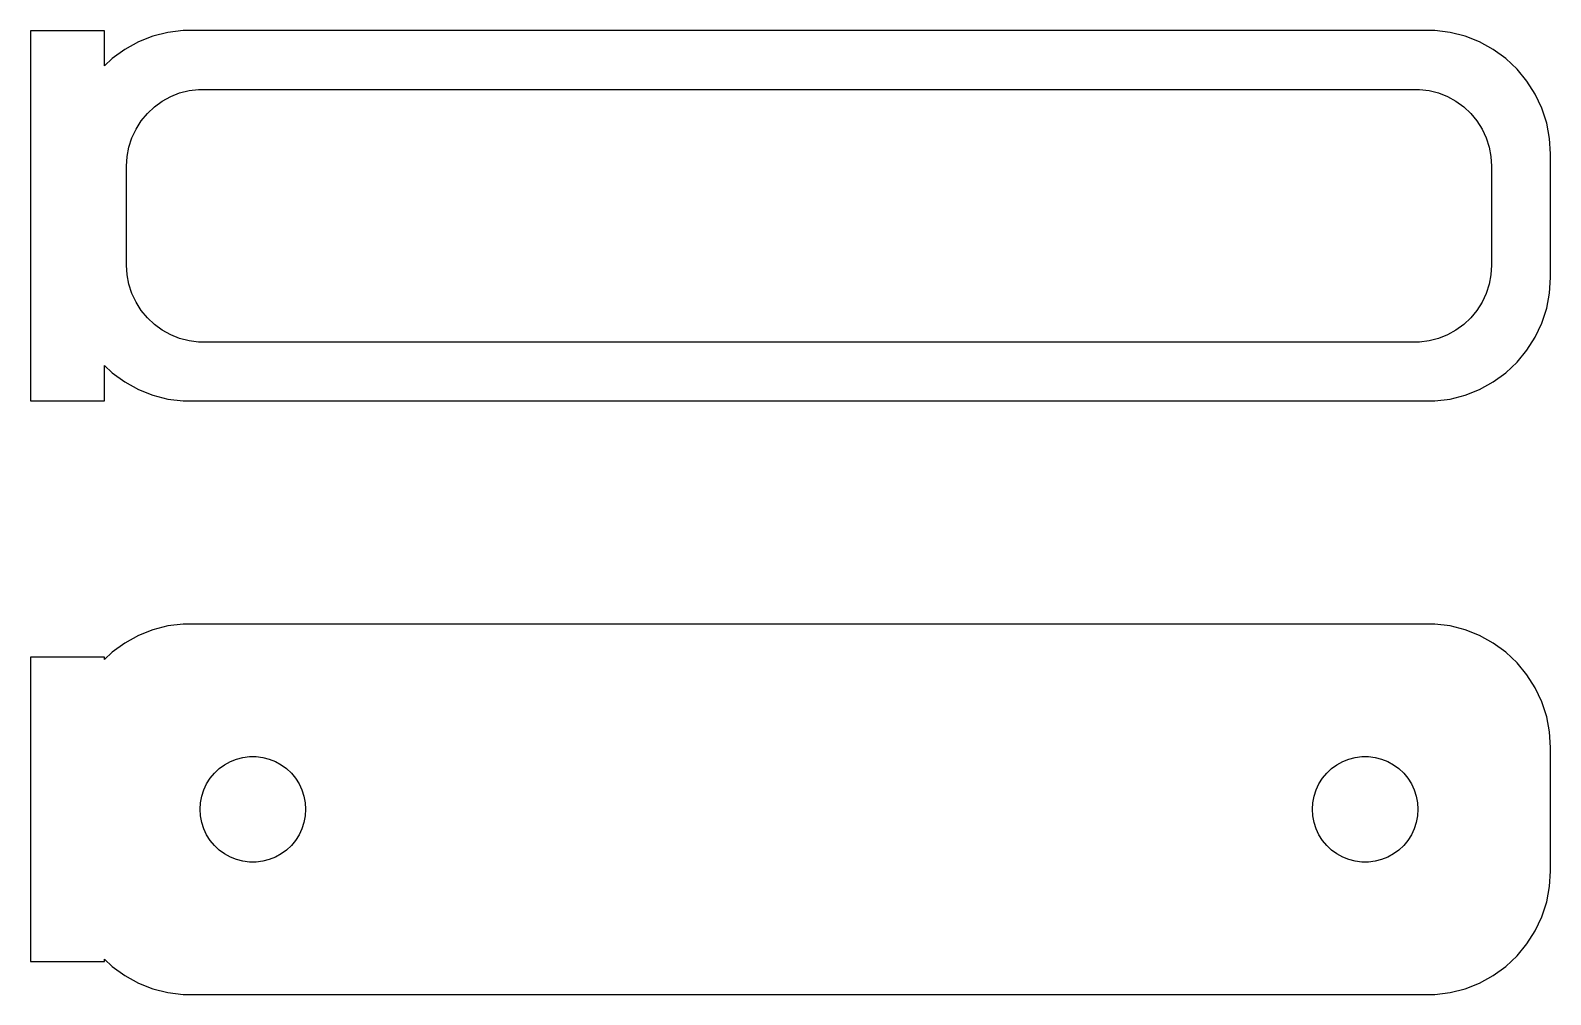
# Model space of a CAD drawing. Header units: metres. Extents: x -31.5 to 30, y 40.5 to 79.5.
import ezdxf

# ---------------------------------------------------------------- set-up
doc = ezdxf.new("R2010")
doc.units = ezdxf.units.M

msp = doc.modelspace()

# ---------------------------------------------------------------- linework, layer by layer
for p, q in [((-28.5, 79.4792), (-31.5, 79.4792)), ((-31.5, 79.4792), (-31.5, 64.5208)), ((-28.5, 78.0587), (-28.5, 79.4792)), ((-25.9369, 79.4114), (-26.5451, 79.2553)), ((-25.3139, 79.4901), (-25.9369, 79.4114)), ((25.3139, 79.4901), (-25.3139, 79.4901)), ((25.9369, 79.4114), (25.3139, 79.4901)), ((26.5451, 79.2553), (25.9369, 79.4114)), ((-27.6791, 78.7216), (-28.1871, 78.3526)), ((-27.1289, 79.0241), (-27.6791, 78.7216)), ((-26.5451, 79.2553), (-27.1289, 79.0241)), ((27.1289, 79.0241), (26.5451, 79.2553)), ((27.6791, 78.7216), (27.1289, 79.0241)), ((28.1871, 78.3526), (27.6791, 78.7216)), ((-28.1871, 78.3526), (-28.5, 78.0587)), ((28.6448, 77.9227), (28.1871, 78.3526)), ((29.0451, 77.4389), (28.6448, 77.9227)), ((-25.8254, 76.8167), (-25.4619, 76.9606)), ((-25.4619, 76.9606), (-25.0833, 77.0578)), ((-25.0833, 77.0578), (-24.6954, 77.1068)), ((-24.6954, 77.1068), (24.6954, 77.1068)), ((24.6954, 77.1068), (25.0833, 77.0578)), ((25.0833, 77.0578), (25.4619, 76.9606)), ((25.4619, 76.9606), (25.8254, 76.8167)), ((29.3815, 76.9088), (29.0451, 77.4389)), ((29.6489, 76.3406), (29.3815, 76.9088)), ((-26.7692, 76.1309), (-26.4842, 76.3985)), ((-26.4842, 76.3985), (-26.168, 76.6283)), ((-26.168, 76.6283), (-25.8254, 76.8167)), ((25.8254, 76.8167), (26.168, 76.6283)), ((26.168, 76.6283), (26.4842, 76.3985)), ((26.4842, 76.3985), (26.7692, 76.1309)), ((29.8429, 75.7434), (29.6489, 76.3406)), ((-27.2279, 75.4996), (-27.0184, 75.8297)), ((-27.0184, 75.8297), (-26.7692, 76.1309)), ((26.7692, 76.1309), (27.0184, 75.8297)), ((27.0184, 75.8297), (27.2279, 75.4996)), ((29.9606, 75.1267), (29.8429, 75.7434)), ((-27.5151, 74.7741), (-27.3943, 75.1459)), ((-27.3943, 75.1459), (-27.2279, 75.4996)), ((27.2279, 75.4996), (27.3943, 75.1459)), ((27.3943, 75.1459), (27.5151, 74.7741)), ((30, 74.5), (29.9606, 75.1267)), ((-27.5884, 74.3902), (-27.5151, 74.7741)), ((27.5151, 74.7741), (27.5884, 74.3902)), ((30, 69.5), (30, 74.5)), ((-27.6129, 74), (-27.5884, 74.3902)), ((-27.6129, 70), (-27.6129, 74)), ((27.5884, 74.3902), (27.6129, 74)), ((27.6129, 74), (27.6129, 70)), ((-27.5884, 69.6098), (-27.6129, 70)), ((-27.5151, 69.2259), (-27.5884, 69.6098)), ((27.5884, 69.6098), (27.5151, 69.2259)), ((27.6129, 70), (27.5884, 69.6098)), ((29.9606, 68.8733), (30, 69.5)), ((-27.3943, 68.8541), (-27.5151, 69.2259)), ((27.5151, 69.2259), (27.3943, 68.8541)), ((-27.2279, 68.5004), (-27.3943, 68.8541)), ((-27.0184, 68.1703), (-27.2279, 68.5004)), ((27.2279, 68.5004), (27.0184, 68.1703)), ((27.3943, 68.8541), (27.2279, 68.5004)), ((29.8429, 68.2566), (29.9606, 68.8733)), ((-26.7692, 67.8691), (-27.0184, 68.1703)), ((-26.4842, 67.6015), (-26.7692, 67.8691)), ((26.7692, 67.8691), (26.4842, 67.6015)), ((27.0184, 68.1703), (26.7692, 67.8691)), ((29.3815, 67.0912), (29.6489, 67.6594)), ((29.6489, 67.6594), (29.8429, 68.2566)), ((-26.168, 67.3717), (-26.4842, 67.6015)), ((-25.8254, 67.1833), (-26.168, 67.3717)), ((-25.4619, 67.0394), (-25.8254, 67.1833)), ((-25.0833, 66.9422), (-25.4619, 67.0394)), ((25.4619, 67.0394), (25.0833, 66.9422)), ((25.8254, 67.1833), (25.4619, 67.0394)), ((26.168, 67.3717), (25.8254, 67.1833)), ((26.4842, 67.6015), (26.168, 67.3717)), ((29.0451, 66.5611), (29.3815, 67.0912)), ((-24.6954, 66.8932), (-25.0833, 66.9422)), ((24.6954, 66.8932), (-24.6954, 66.8932)), ((25.0833, 66.9422), (24.6954, 66.8932)), ((28.6448, 66.0773), (29.0451, 66.5611)), ((-28.5, 64.5208), (-28.5, 65.9413)), ((-28.5, 65.9413), (-28.1871, 65.6474)), ((28.1871, 65.6474), (28.6448, 66.0773)), ((-28.1871, 65.6474), (-27.6791, 65.2784)), ((-27.6791, 65.2784), (-27.1289, 64.9759)), ((27.1289, 64.9759), (27.6791, 65.2784)), ((27.6791, 65.2784), (28.1871, 65.6474)), ((-27.1289, 64.9759), (-26.5451, 64.7447)), ((-26.5451, 64.7447), (-25.9369, 64.5886)), ((-25.9369, 64.5886), (-25.3139, 64.5099)), ((25.3139, 64.5099), (25.9369, 64.5886)), ((25.9369, 64.5886), (26.5451, 64.7447)), ((26.5451, 64.7447), (27.1289, 64.9759)), ((-31.5, 64.5208), (-28.5, 64.5208)), ((-25.3139, 64.5099), (25.3139, 64.5099)), ((-25.9369, 55.4114), (-26.5451, 55.2553)), ((-25.3139, 55.4901), (-25.9369, 55.4114)), ((25.3139, 55.4901), (-25.3139, 55.4901)), ((25.9369, 55.4114), (25.3139, 55.4901)), ((26.5451, 55.2553), (25.9369, 55.4114)), ((-27.1289, 55.0241), (-27.6791, 54.7216)), ((-26.5451, 55.2553), (-27.1289, 55.0241)), ((27.1289, 55.0241), (26.5451, 55.2553)), ((27.6791, 54.7216), (27.1289, 55.0241)), ((-28.5, 54.1526), (-31.5, 54.1526)), ((-31.5, 54.1526), (-31.5, 41.8474)), ((-28.1871, 54.3526), (-28.5, 54.0587)), ((-28.5, 54.0587), (-28.5, 54.1526)), ((-27.6791, 54.7216), (-28.1871, 54.3526)), ((28.1871, 54.3526), (27.6791, 54.7216)), ((28.6448, 53.9227), (28.1871, 54.3526)), ((29.0451, 53.4389), (28.6448, 53.9227)), ((29.3815, 52.9088), (29.0451, 53.4389)), ((29.6489, 52.3406), (29.3815, 52.9088)), ((29.8429, 51.7434), (29.6489, 52.3406)), ((29.9606, 51.1267), (29.8429, 51.7434)), ((30, 50.5), (29.9606, 51.1267)), ((30, 45.5), (30, 50.5)), ((-23.6441, 49.8029), (-23.4091, 49.9321)), ((-23.4091, 49.9321), (-23.1598, 50.0308)), ((-23.1598, 50.0308), (-22.9001, 50.0975)), ((-22.9001, 50.0975), (-22.6341, 50.1311)), ((-22.6341, 50.1311), (-22.3659, 50.1311)), ((-22.3659, 50.1311), (-22.0999, 50.0975)), ((-22.0999, 50.0975), (-21.8401, 50.0308)), ((-21.8401, 50.0308), (-21.5908, 49.9321)), ((-21.5908, 49.9321), (-21.3559, 49.8029)), ((21.3559, 49.8029), (21.5908, 49.9321)), ((21.5908, 49.9321), (21.8401, 50.0308)), ((21.8401, 50.0308), (22.0999, 50.0975)), ((22.0999, 50.0975), (22.3659, 50.1311)), ((22.3659, 50.1311), (22.6341, 50.1311)), ((22.6341, 50.1311), (22.9001, 50.0975)), ((22.9001, 50.0975), (23.1598, 50.0308)), ((23.1598, 50.0308), (23.4091, 49.9321)), ((23.4091, 49.9321), (23.6441, 49.8029)), ((-24.3712, 49.0287), (-24.2275, 49.2551)), ((-24.2275, 49.2551), (-24.0565, 49.4617)), ((-24.0565, 49.4617), (-23.8611, 49.6453)), ((-23.8611, 49.6453), (-23.6441, 49.8029)), ((-21.3559, 49.8029), (-21.1389, 49.6453)), ((-21.1389, 49.6453), (-20.9434, 49.4617)), ((-20.9434, 49.4617), (-20.7725, 49.2551)), ((-20.7725, 49.2551), (-20.6288, 49.0287)), ((20.6288, 49.0287), (20.7725, 49.2551)), ((20.7725, 49.2551), (20.9434, 49.4617)), ((20.9434, 49.4617), (21.1389, 49.6453)), ((21.1389, 49.6453), (21.3559, 49.8029)), ((23.6441, 49.8029), (23.8611, 49.6453)), ((23.8611, 49.6453), (24.0565, 49.4617)), ((24.0565, 49.4617), (24.2275, 49.2551)), ((24.2275, 49.2551), (24.3712, 49.0287)), ((-24.5682, 48.531), (-24.4853, 48.786)), ((-24.4853, 48.786), (-24.3712, 49.0287)), ((-20.6288, 49.0287), (-20.5146, 48.786)), ((-20.5146, 48.786), (-20.4318, 48.531)), ((20.4318, 48.531), (20.5146, 48.786)), ((20.5146, 48.786), (20.6288, 49.0287)), ((24.3712, 49.0287), (24.4853, 48.786)), ((24.4853, 48.786), (24.5682, 48.531)), ((-24.6353, 48), (-24.6185, 48.2676)), ((-24.6185, 47.7324), (-24.6353, 48)), ((-24.6185, 48.2676), (-24.5682, 48.531)), ((-20.4318, 48.531), (-20.3815, 48.2676)), ((-20.3815, 48.2676), (-20.3647, 48)), ((-20.3647, 48), (-20.3815, 47.7324)), ((20.3647, 48), (20.3815, 48.2676)), ((20.3815, 47.7324), (20.3647, 48)), ((20.3815, 48.2676), (20.4318, 48.531)), ((24.5682, 48.531), (24.6185, 48.2676)), ((24.6185, 48.2676), (24.6353, 48)), ((24.6353, 48), (24.6185, 47.7324)), ((-24.5682, 47.469), (-24.6185, 47.7324)), ((-24.4853, 47.214), (-24.5682, 47.469)), ((-20.4318, 47.469), (-20.5146, 47.214)), ((-20.3815, 47.7324), (-20.4318, 47.469)), ((20.4318, 47.469), (20.3815, 47.7324)), ((20.5146, 47.214), (20.4318, 47.469)), ((24.5682, 47.469), (24.4853, 47.214)), ((24.6185, 47.7324), (24.5682, 47.469)), ((-24.3712, 46.9713), (-24.4853, 47.214)), ((-24.2275, 46.7449), (-24.3712, 46.9713)), ((-24.0565, 46.5383), (-24.2275, 46.7449)), ((-20.7725, 46.7449), (-20.9434, 46.5383)), ((-20.6288, 46.9713), (-20.7725, 46.7449)), ((-20.5146, 47.214), (-20.6288, 46.9713)), ((20.6288, 46.9713), (20.5146, 47.214)), ((20.7725, 46.7449), (20.6288, 46.9713)), ((20.9434, 46.5383), (20.7725, 46.7449)), ((24.2275, 46.7449), (24.0565, 46.5383)), ((24.3712, 46.9713), (24.2275, 46.7449)), ((24.4853, 47.214), (24.3712, 46.9713)), ((-23.8611, 46.3547), (-24.0565, 46.5383)), ((-23.6441, 46.1971), (-23.8611, 46.3547)), ((-23.4091, 46.0679), (-23.6441, 46.1971)), ((-21.3559, 46.1971), (-21.5908, 46.0679)), ((-21.1389, 46.3547), (-21.3559, 46.1971)), ((-20.9434, 46.5383), (-21.1389, 46.3547)), ((21.1389, 46.3547), (20.9434, 46.5383)), ((21.3559, 46.1971), (21.1389, 46.3547)), ((21.5908, 46.0679), (21.3559, 46.1971)), ((23.6441, 46.1971), (23.4091, 46.0679)), ((23.8611, 46.3547), (23.6441, 46.1971)), ((24.0565, 46.5383), (23.8611, 46.3547)), ((-23.1598, 45.9692), (-23.4091, 46.0679)), ((-22.9001, 45.9025), (-23.1598, 45.9692)), ((-22.6341, 45.8689), (-22.9001, 45.9025)), ((-22.3659, 45.8689), (-22.6341, 45.8689)), ((-22.0999, 45.9025), (-22.3659, 45.8689)), ((-21.8401, 45.9692), (-22.0999, 45.9025)), ((-21.5908, 46.0679), (-21.8401, 45.9692)), ((21.8401, 45.9692), (21.5908, 46.0679)), ((22.0999, 45.9025), (21.8401, 45.9692)), ((22.3659, 45.8689), (22.0999, 45.9025)), ((22.6341, 45.8689), (22.3659, 45.8689)), ((22.9001, 45.9025), (22.6341, 45.8689)), ((23.1598, 45.9692), (22.9001, 45.9025)), ((23.4091, 46.0679), (23.1598, 45.9692)), ((29.9606, 44.8733), (30, 45.5)), ((29.8429, 44.2566), (29.9606, 44.8733)), ((29.6489, 43.6594), (29.8429, 44.2566)), ((29.0451, 42.5611), (29.3815, 43.0912)), ((29.3815, 43.0912), (29.6489, 43.6594)), ((28.6448, 42.0773), (29.0451, 42.5611)), ((-31.5, 41.8474), (-28.5, 41.8474)), ((-28.5, 41.8474), (-28.5, 41.9413)), ((-28.5, 41.9413), (-28.1871, 41.6474)), ((28.1871, 41.6474), (28.6448, 42.0773)), ((-28.1871, 41.6474), (-27.6791, 41.2784)), ((-27.6791, 41.2784), (-27.1289, 40.9759)), ((27.1289, 40.9759), (27.6791, 41.2784)), ((27.6791, 41.2784), (28.1871, 41.6474)), ((-27.1289, 40.9759), (-26.5451, 40.7447)), ((-26.5451, 40.7447), (-25.9369, 40.5886)), ((25.9369, 40.5886), (26.5451, 40.7447)), ((26.5451, 40.7447), (27.1289, 40.9759)), ((-25.9369, 40.5886), (-25.3139, 40.5099)), ((-25.3139, 40.5099), (25.3139, 40.5099)), ((25.3139, 40.5099), (25.9369, 40.5886))]:
    msp.add_line(p, q)

doc.saveas('drawing.dxf')
